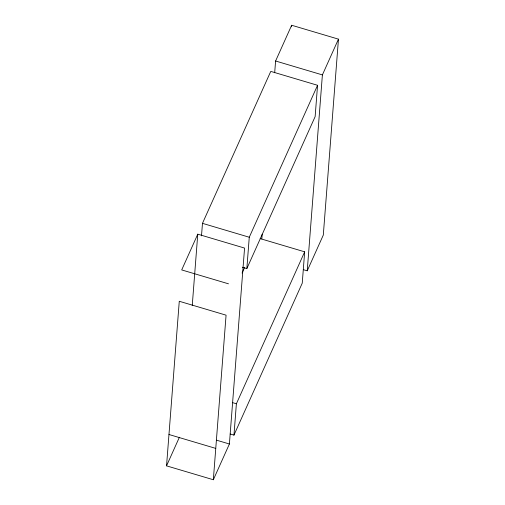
<?xml version="1.0" encoding="UTF-8"?>
<svg xmlns="http://www.w3.org/2000/svg" width="505" height="505" viewBox="0 0 505 505"><rect width="100%" height="100%" fill="white"/><g stroke="black" fill="none" stroke-linecap="round" stroke-linejoin="round"><path stroke-width="0.76" d="M166.543 465.85L179.275 301.27L226.076 315.17L213.337 479.75L166.543 465.85L179.395 437.248M192.247 305.487L197.771 234.175L244.565 248.075L229.403 443.996L213.337 479.75M201.501 235.873L202.473 223.336L270.762 71.388L317.557 85.288L315.133 116.636L246.844 268.584L242.318 267.24M230.185 433.997L233.96 435.121L236.384 403.773L304.673 251.825L260.138 238.6M246.844 268.584L249.268 237.236L317.557 85.288M261.83 238.903L262.19 234.2M274.682 72.758L275.597 61.004L291.663 25.25L338.457 39.15L323.301 235.077L307.229 270.825L303.461 269.708M291.543 26.815L291.663 25.25M304.673 251.825L302.243 283.172L233.96 435.121M307.229 270.825L322.392 74.904L338.457 39.15M197.771 234.175L181.699 269.923L228.5 283.823M242.091 273.047L244.666 267.315M275.597 61.004L322.392 74.904M202.473 223.336L249.268 237.236M232.609 402.649L236.384 403.773M216.576 440.19L229.403 443.996M168.967 434.502L215.761 448.402"/></g></svg>
